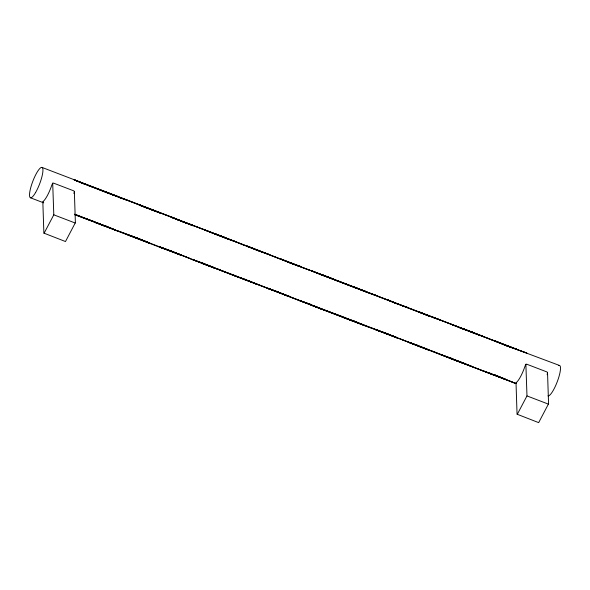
<?xml version="1.0" encoding="UTF-8"?>
<svg xmlns="http://www.w3.org/2000/svg" width="590" height="590" viewBox="0 0 590 590"><rect width="100%" height="100%" fill="white"/><g stroke="black" fill="none" stroke-linecap="round" stroke-linejoin="round"><path stroke-width="0.89" d="M74.355 191.499L75.387 222.681L65.483 241.539L43.874 233.109L42.834 201.928L43.262 201.352A16.247 3.651 -69.1 0 0 51.802 185.142L52.694 183.21L53.432 183.07L73.839 190.872L74.355 191.499L73.979 193.631M547.535 372.592L548.567 403.774L538.663 422.632L517.054 414.202L516.021 383.021L516.442 382.445A16.247 3.651 -69.1 0 0 524.982 366.235L525.874 364.303L526.619 364.163L547.019 371.973L547.535 372.592L547.166 374.724M44.051 233.338L53.801 214.819L52.694 183.21M517.231 414.431L526.981 395.92L525.874 364.303M53.801 214.819L75.232 223.027M526.981 395.92L548.412 404.121M182.487 221.825L192.613 225.151L181.381 221.235M290.11 263.066L301.099 266.673L279.535 258.427L289.299 262.712M433.008 317.56L440.605 320.053L431.098 316.742M386.797 333.453L375.823 329.854L397.395 338.092L387.608 333.807M492.274 373.927L482.974 370.874L504.553 379.09L494.781 374.834M151.829 210.011L160.259 212.791L149.034 208.86M322.465 275.419L333.453 279.041L430.693 316.638L332.347 278.967M401.502 305.473L408.25 307.7L397.018 303.769M245.971 279.579L234.982 275.965L245.565 279.631M278.325 291.939L267.336 288.326L277.919 292.006M214.849 234.164L234.864 241.48M461.601 362.149L450.62 358.506L429.69 350.172M257.771 250.669L268.745 254.327L95.528 188.151L234.886 241.494M462 328.785L472.959 332.428L489.435 339.073M213.609 267.248L191.927 259.283L364.672 325.68L396.841 337.561L386.59 333.601M419.136 345.843L408.177 342.2L429.726 350.497L419.947 346.197M106.842 192.834L117.816 196.507L74.687 179.994L106.023 192.495M365.793 291.962L368.315 292.81M369.996 293.377L375.889 295.361L364.679 291.372M310.665 304.352L299.698 300.664L310.259 304.396M119.49 197.613L127.057 200.172L116.695 196.463M247.225 246.472L267.676 254.135M429.225 349.848L408.42 342.075M180.85 254.932L170.923 251.067L181.226 254.954L159.617 246.812L170.09 250.743L160.097 247.033M94.997 221.869L84.075 218.086L94.607 221.892M181.226 254.954L159.824 247.262L74.414 214.517L83.271 217.784M494.376 341.086L559.578 365.49M213.211 267.277L202.636 263.597L235.801 275.81L246.428 280.353L159.617 246.812M213.735 233.596L224.967 237.519L171.609 217.415L193.129 225.778L171.41 216.965L42.03 167.42M269.335 254.769L299.491 266.415L247.195 246.03L256.952 250.315M335.142 280.11L337.657 280.995M340.172 281.873L365.8 291.416L354.841 287.736L311.144 270.751L333.453 279.041L311.867 270.847L321.653 275.065M461.727 328.497L472.959 332.428L419.608 312.309L429.328 315.812M342.982 316.793L321.24 308.983L246.886 280.132M396.841 337.561L376.11 329.604L378.507 330.496M148.002 242.372L128.945 235.027M428.842 349.833L418.273 346.124L515.985 383.515L494.877 375.041L505.298 379.112L494.11 375.078L515.623 383.463M88.832 185.784L94.688 187.856L84.355 184.05M246.089 245.942L267.204 253.958M515.985 349.206L526.87 353.056L506.508 345.651M278.76 258.472L430.14 316.1M148.031 242.379L129.004 235.034M257.306 284.218L246.119 280.169L289.69 296.505L268.111 288.281M300.76 300.878L268.421 288.473M127.307 234.333L116.459 230.38L126.931 234.304M375.292 329.257L300.421 300.76L311.579 304.897M300.31 266.761L310.31 270.449M408.088 341.942L413.915 344.11M415.581 344.73L418.081 345.659L410.824 342.945M298.348 265.928L289.196 262.506L299.462 266.429M506.559 345.674L512.555 347.923M127.765 234.621L137.75 238.36L130.523 235.572M375.756 329.537L396.48 337.495M374.923 329.22C353.417 321.793 332.605 312.545 311.122 305.111L353.58 321.366L343.8 317.147M300.008 266.547L310.288 270.434M516.523 383.323L516.021 383.021M30.422 197.768L43.697 202.849M380.919 331.418L385.735 333.269M397.306 337.812L407.255 341.632M148.842 242.667L159.263 246.723M400.153 338.844L418.635 346.197L376.14 329.611M141.157 239.688L147.131 242.003M268 254.283L277.934 258.147M214.059 267.624L235.314 276.098M181.698 255.271L191.071 258.951L182.052 255.286M138.576 238.685L148.488 242.586M245.293 245.624L235.69 241.812L245.558 245.853M74.355 214.155L115.647 230.085L75.712 214.576M515.188 348.882L430.494 316.174C458.283 327.332 486.514 337.443 514.34 348.528M491.079 339.744L493.55 340.747M460.923 328.173L451.357 324.279L457.088 326.705M212.938 233.271L203.366 229.355L207.459 231.096M431.688 350.851L494.42 375.262L450.62 358.506L472.229 366.663L462.42 362.496M246.414 279.985L256.562 284.173L249.231 280.988M95.447 222.246L105.595 226.457L96.627 222.578M428.576 315.812L419.025 311.844L428.819 316.1M331.55 278.635L322.007 274.652L331.809 278.878M180.584 220.903L171.041 216.928L179.198 220.483M83.559 183.719L74.016 179.744L84.643 184.309M311.1 304.75L321.24 308.983L313.106 305.421M278.76 292.36L288.901 296.586L281.578 293.37M115.898 196.123L106.362 192.126L114.519 195.688M396.229 303.437L386.693 299.432L396.473 303.732M363.882 291.04L354.354 287.035L364.133 291.32M148.238 208.521L138.702 204.516L147.67 208.462M458.725 327.398L461.181 328.438M216.877 268.634L224.237 271.739M209.096 231.796L211.552 232.844M42.834 201.928L43.343 202.23M558.796 365.535A16.247 3.636 -69 0 1 557.734 380.439A16.247 3.636 -69 0 1 547.97 395.846M138.805 238.544L127.831 234.945L149.403 243.176L138.805 238.544M354.435 321.1L343.469 317.486L365.062 325.673L354.435 321.1M516.737 349.228L505.755 345.585L495.187 340.939L516.737 349.228M106.443 226.206L95.484 222.578L117.071 230.749L106.443 226.206M171.152 250.927L160.185 247.299L181.742 255.581L171.152 250.927M203.476 263.354L192.554 259.63L214.082 267.971L203.476 263.354M150.162 208.882L139.225 205.128L160.819 213.307L150.162 208.882M484.368 336.905L473.431 333.158L462.84 328.556L484.368 336.905M451.468 358.27L440.546 354.524L462.073 362.88L451.468 358.27M236.376 242.003L225.446 238.242L214.856 233.64L236.376 242.003M35.621 192.48A16.247 3.651 -69.1 0 0 42.34 167.619A16.247 3.651 -69.1 0 0 30.724 187.686A16.247 3.651 -69.1 0 0 35.621 192.48"/></g></svg>
